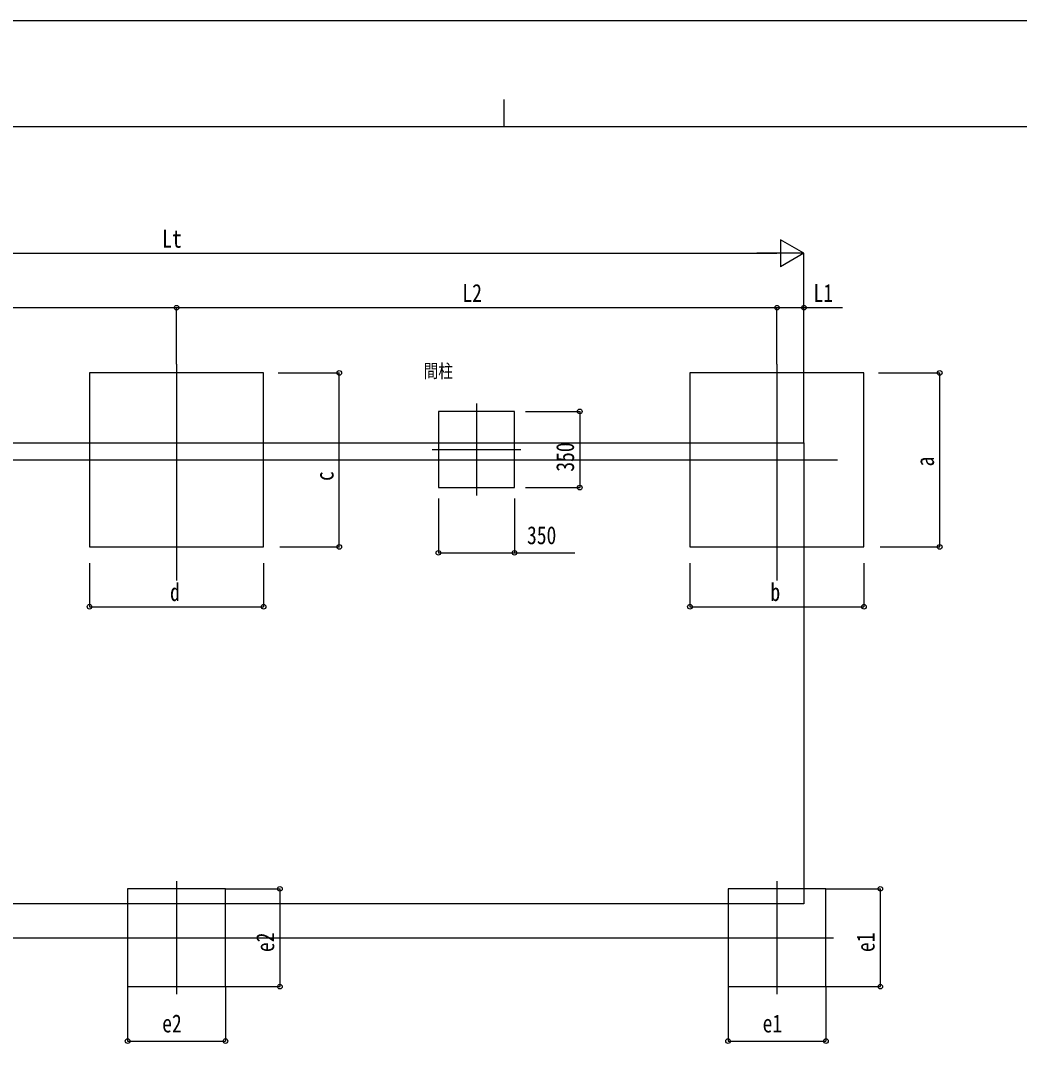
# Model space of a CAD drawing. Units: millimetres, scale not verified. Extents: x -10512 to 10512, y -7425 to 7425.
# Drawn here: x -2232 to 2357, y 2646 to 7425 of the extents above; entities that cross this region are included whole.
import ezdxf
from ezdxf.enums import TextEntityAlignment as Align

# ---------------------------------------------------------------- set-up
doc = ezdxf.new("R2010")
doc.units = ezdxf.units.MM
doc.header["$LTSCALE"] = 30
for name, color, linetype in [('0-2_USER1', 3, 'Continuous'), ('0-3_YKK_12', 2, 'Continuous'), ('0-5_YKK_A1', 4, 'Continuous'), ('0-6_YKK_D', 6, 'Continuous'), ('0-7_YKK_ZWAK', 7, 'Continuous')]:
    doc.layers.add(name, color=color, linetype=linetype)
doc.styles.add('ＭＳ ゴシック', font='')
doc.styles.get('ＭＳ ゴシック').set_extended_font_data('MS Gothic')

msp = doc.modelspace()

# ---------------------------------------------------------------- linework, layer by layer
at = {"layer": '0-3_YKK_12'}
for p, q in [((-1516.28, 5846.04), (-1516.28, 4850.87)), ((1243.73, 5846.04), (1243.73, 4850.87)), ((-137.69, 5665.07), (-137.69, 5242.44)), ((-341.42, 5453.76), (66.04, 5453.76)), ((-4661.24, 5405.96), (-1342.14, 5405.96)), ((-1797.24, 5405.96), (1521.86, 5405.96)), ((-1516.28, 3468.96), (-1516.28, 2948.96)), ((1243.73, 3468.96), (1243.73, 2948.96)), ((-4536.28, 3208.96), (1503.73, 3208.96))]:
    msp.add_line(p, q, dxfattribs=at)
at = {"layer": '0-5_YKK_A1'}
for p, q in [((-4400.28, 5483.76), (1367.73, 5483.76)), ((1367.73, 5483.76), (1367.73, 3365.38)), ((1367.73, 3365.38), (-4400.28, 3365.38))]:
    msp.add_line(p, q, dxfattribs=at)
for points in [[(-1916.28, 5005.96), (-1116.28, 5005.96), (-1116.28, 5805.96), (-1916.28, 5805.96)], [(843.73, 5005.96), (1643.73, 5005.96), (1643.73, 5805.96), (843.73, 5805.96)], [(-312.69, 5278.76), (37.31, 5278.76), (37.31, 5628.76), (-312.69, 5628.76)], [(-1741.28, 2983.96), (-1291.28, 2983.96), (-1291.28, 3433.96), (-1741.28, 3433.96)], [(1018.73, 2983.96), (1468.73, 2983.96), (1468.73, 3433.96), (1018.73, 3433.96)]]:
    msp.add_lwpolyline(points, close=True, dxfattribs=at)
at = {"layer": '0-6_YKK_D'}
for p, q in [((1367.73, 6355.96), (1259.47, 6418.46)), ((1259.47, 6418.46), (1259.47, 6293.46)), ((1367.73, 5484.76), (1367.73, 6356.96)), ((-4275.28, 6355.96), (1242.73, 6355.96)), ((1367.73, 6355.96), (1151.22, 6355.96)), ((1367.73, 6355.96), (1259.47, 6293.46)), ((-4276.28, 6105.96), (-1516.28, 6105.96)), ((-1516.28, 5846.04), (-1516.28, 6106.96)), ((-1516.28, 5846.04), (-1516.28, 6106.96)), ((-1516.28, 6105.96), (1243.73, 6105.96)), ((1243.73, 5846.04), (1243.73, 6106.96)), ((1243.73, 5846.04), (1243.73, 6106.96)), ((1367.73, 5533.76), (1367.73, 6106.96)), ((-1049.12, 5805.96), (-767.17, 5805.96)), ((-768.17, 5005.96), (-768.17, 5805.96)), ((1710.88, 5805.96), (1992.83, 5805.96)), ((1991.83, 5005.96), (1991.83, 5805.96)), ((88.31, 5628.76), (338.31, 5628.76)), ((337.31, 5628.76), (337.31, 5278.76)), ((88.31, 5278.76), (338.31, 5278.76)), ((-312.69, 5227.76), (-312.69, 4977.76)), ((37.31, 5227.76), (37.31, 4977.76)), ((-1041.28, 5005.96), (-767.17, 5005.96)), ((1718.73, 5005.96), (1992.83, 5005.96)), ((-1916.28, 4931.76), (-1916.28, 4729.96)), ((-1116.28, 4931.94), (-1116.28, 4729.96)), ((843.73, 4931.76), (843.73, 4729.96)), ((1643.73, 4931.94), (1643.73, 4729.96)), ((-1916.28, 4730.96), (-1116.28, 4730.96)), ((843.73, 4730.96), (1643.73, 4730.96)), ((-1290.28, 3433.96), (-1040.28, 3433.96)), ((-1041.28, 3433.96), (-1041.28, 2983.96)), ((1469.73, 3433.96), (1719.73, 3433.96)), ((1718.73, 3433.96), (1718.73, 2983.96)), ((-1741.28, 2982.96), (-1741.28, 2732.96)), ((-1291.28, 2982.96), (-1291.28, 2732.96)), ((-1290.28, 2983.96), (-1040.28, 2983.96)), ((1018.73, 2982.96), (1018.73, 2732.96)), ((1468.73, 2982.96), (1468.73, 2732.96)), ((1469.73, 2983.96), (1719.73, 2983.96)), ((-1741.28, 2733.96), (-1291.28, 2733.96)), ((1018.73, 2733.96), (1468.73, 2733.96))]:
    msp.add_line(p, q, dxfattribs=at)
for points in [[(1243.73, 6105.96), (1367.73, 6105.96), (1545.56, 6105.96)], [(-312.69, 4978.76), (37.31, 4978.76), (313.81, 4978.76)]]:
    msp.add_lwpolyline(points, dxfattribs=at)
for centre in [(-1516.28, 6105.96), (-1516.28, 6105.96), (1243.73, 6105.96), (1243.73, 6105.96), (1367.73, 6105.96), (-768.17, 5805.96), (1991.83, 5805.96), (337.31, 5628.76), (337.31, 5278.76), (-768.17, 5005.96), (-312.69, 4978.76), (37.31, 4978.76), (1991.83, 5005.96), (-1916.28, 4730.96), (-1116.28, 4730.96), (843.73, 4730.96), (1643.73, 4730.96), (-1041.28, 3433.96), (1718.73, 3433.96), (-1041.28, 2983.96), (1718.73, 2983.96), (-1741.28, 2733.96), (-1291.28, 2733.96), (1018.73, 2733.96), (1468.73, 2733.96)]:
    msp.add_circle(centre, 10.62, dxfattribs=at)
at = {"layer": '0-7_YKK_ZWAK'}
for p, q in [((-12.45, 7062.5), (-12.45, 6937.5)), ((9737.55, 6937.5), (-9762.45, 6937.5))]:
    msp.add_line(p, q, dxfattribs=at)
msp.add_lwpolyline([(-10512.5, -7425), (10512.5, -7425), (10512.5, 7425), (-10512.5, 7425)], close=True, dxfattribs=at)

# ---------------------------------------------------------------- texts
at = {"layer": '0-2_USER1', "style": 'ＭＳ ゴシック', "width": 0.8}
msp.add_text('間柱', height=61.86, dxfattribs=at).set_placement((-380.65, 5765.29), align=Align.BOTTOM_LEFT)
at = {"layer": '0-6_YKK_D', "style": 'ＭＳ ゴシック', "width": 0.8}
for s, p in [('Lt', (-1582.27, 6356.96)), ('L2', (-202.27, 6107.62)), ('L1', (1411.89, 6107.62)), ('350', (94.81, 4993.76)), ('d', (-1546.28, 4732.29)), ('b', (1213.73, 4732.29)), ('e2', (-1582.28, 2748.96)), ('e1', (1177.73, 2748.96))]:
    msp.add_text(s, height=82.48, dxfattribs=at).set_placement(p, align=Align.BOTTOM_LEFT)
for s, p in [('350', (335.65, 5351.76)), ('a', (1990.17, 5375.96)), ('c', (-769.83, 5308.99)), ('e2', (-1042.94, 3142.96)), ('e1', (1717.06, 3142.96))]:
    msp.add_text(s, height=82.48, rotation=90, dxfattribs=at).set_placement(p, align=Align.BOTTOM_LEFT)

doc.saveas('drawing.dxf')
